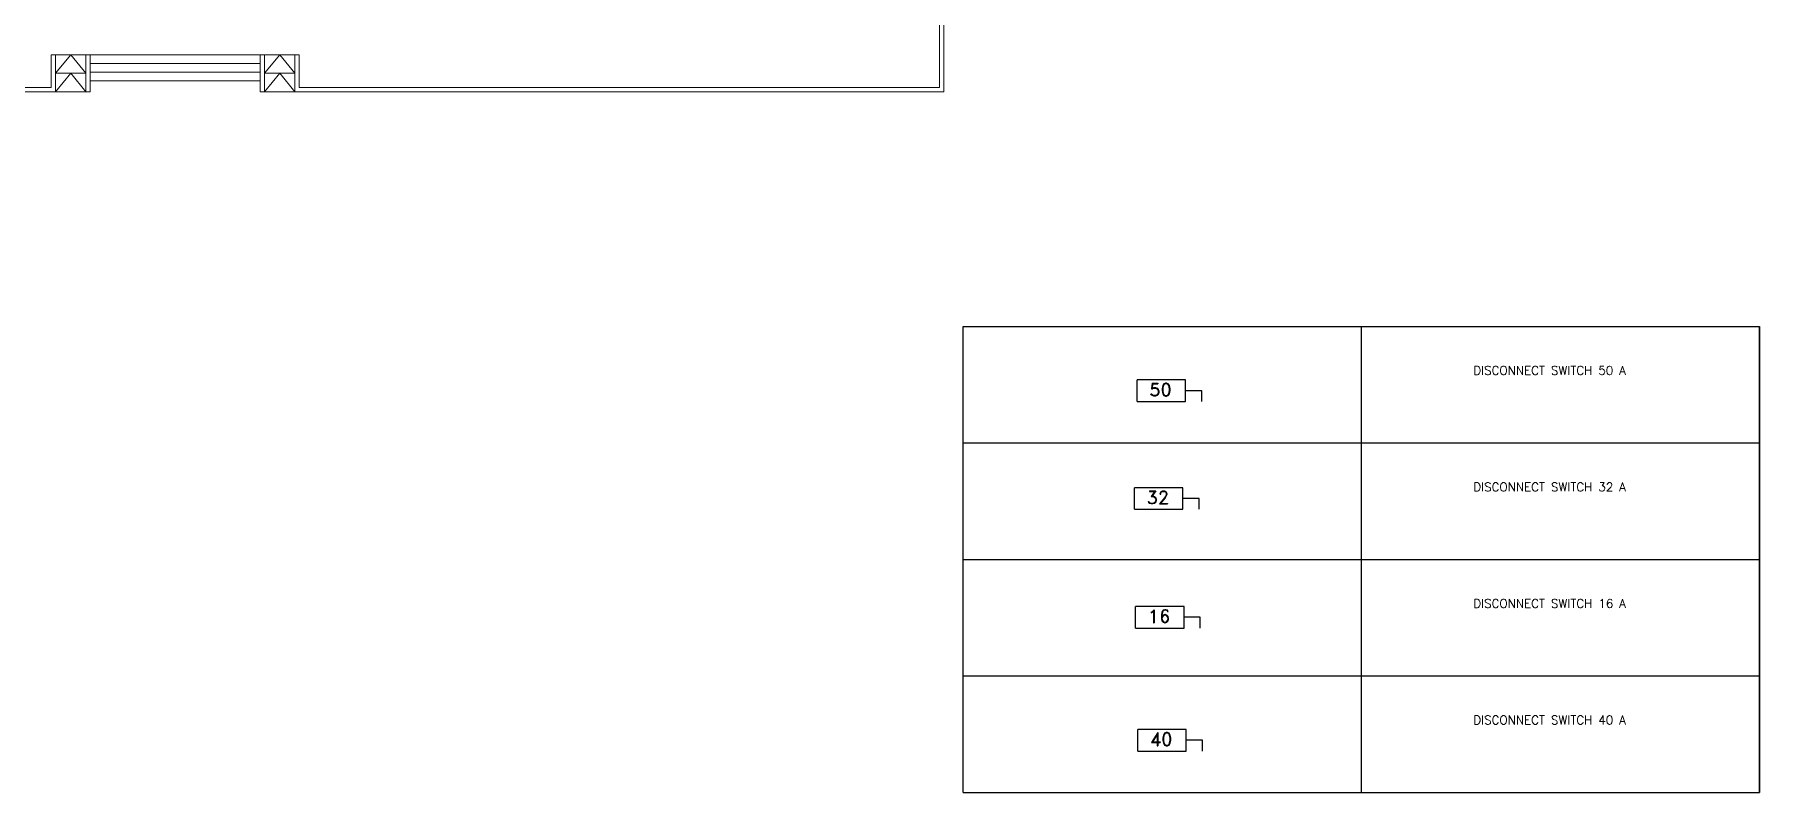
# Model space of a CAD drawing. Extents: x -15 to 163, y 313 to 399.
# Drawn here: x 103.8 to 163.2, y 322 to 348.1 of the extents above; entities that cross this region are included whole.
import ezdxf

# ---------------------------------------------------------------- set-up
doc = ezdxf.new("R2010")
doc.units = 0
doc.header["$LTSCALE"] = 0.15
for name, color, linetype in [('0 DISCON', 252, 'Continuous'), ('0 DISCONNECT', 252, 'Continuous'), ('0 sockets', 252, 'Continuous'), ('E-SWIT-AIR', 6, 'Continuous')]:
    doc.layers.add(name, color=color, linetype=linetype)
doc.layers.add('anal', color=252, linetype='Continuous', lineweight=20)
doc.styles.add('ROMAND', font='ROMAND.SHX')

# ---------------------------------------------------------------- blocks, each defined once
blk = doc.blocks.new('ARCH')
at = {"layer": 'anal'}
for p, q in [((135.075, 390.6), (135.075, 346.125)), ((134.925, 387.525), (134.925, 346.275)), ((104.325, 346.275), (104.325, 347.4)), ((112.875, 347.4), (104.325, 347.4)), ((104.475, 346.125), (104.475, 347.4)), ((104.475, 346.762), (105, 347.4)), ((105, 347.4), (105.525, 346.762)), ((105.525, 347.4), (105.525, 346.125)), ((105.675, 347.4), (105.675, 346.125)), ((111.525, 347.1), (105.675, 347.1)), ((111.525, 347.4), (111.525, 346.125)), ((111.675, 347.4), (111.675, 346.125)), ((111.675, 346.762), (112.2, 347.4)), ((112.2, 347.4), (112.725, 346.762)), ((112.725, 346.125), (112.725, 347.4)), ((112.875, 346.275), (112.875, 347.4)), ((104.475, 346.125), (105, 346.762)), ((104.475, 346.762), (105.525, 346.762)), ((105, 346.762), (105.525, 346.125)), ((111.525, 346.8), (105.675, 346.8)), ((111.525, 346.5), (105.675, 346.5)), ((111.675, 346.762), (112.725, 346.762)), ((111.675, 346.125), (112.2, 346.762)), ((112.2, 346.762), (112.725, 346.125)), ((104.325, 346.275), (96.525, 346.275)), ((104.475, 346.125), (96.675, 346.125)), ((105.525, 346.125), (104.475, 346.125)), ((105.675, 346.125), (105.525, 346.125)), ((111.675, 346.125), (111.525, 346.125)), ((112.725, 346.125), (111.675, 346.125)), ((135.075, 346.125), (112.725, 346.125)), ((134.925, 346.275), (112.875, 346.275))]:
    blk.add_line(p, q, dxfattribs=at)
blk = doc.blocks.new('DISCON 40A')
at = {"layer": 'E-SWIT-AIR'}
for p, q in [((0.557, 0.124), (0, 0.124)), ((0, -0.124), (0, 0.124)), ((0.557, -0.124), (0.557, 0.124)), ((0.743, 0), (0.557, 0)), ((0.743, -0.124), (0.743, 0)), ((0, -0.124), (0.557, -0.124))]:
    blk.add_line(p, q, dxfattribs=at)
at = {"layer": '0 DISCON', "color": 6, "linetype": 'ByBlock', "insert": (0.141, 0.087), "char_height": 0.15, "width": 0.24286, "attachment_point": 1, "style": 'ROMAND'}
blk.add_mtext('40', dxfattribs=at)
blk = doc.blocks.new('DISCON 16 A')
at = {"layer": 'E-SWIT-AIR'}
for p, q in [((0.2785, 0.0619), (0, 0.0619)), ((0, -0.0619), (0, 0.0619)), ((0.2785, -0.0619), (0.2785, 0.0619)), ((0.3713, 0), (0.2785, 0)), ((0.3713, -0.0619), (0.3713, 0)), ((0, -0.0619), (0.2785, -0.0619))]:
    blk.add_line(p, q, dxfattribs=at)
at = {"layer": '0 DISCON', "color": 6, "linetype": 'ByBlock', "insert": (0.0707, 0.0433), "char_height": 0.075, "width": 0.110714, "attachment_point": 1, "style": 'ROMAND'}
blk.add_mtext('16', dxfattribs=at)
blk = doc.blocks.new('DISCON 32 A')
at = {"layer": 'E-SWIT-AIR'}
for p, q in [((0.2785, 0.0619), (0, 0.0619)), ((0, -0.0619), (0, 0.0619)), ((0.2785, -0.0619), (0.2785, 0.0619)), ((0.3713, 0), (0.2785, 0)), ((0.3713, -0.0619), (0.3713, 0)), ((0, -0.0619), (0.2785, -0.0619))]:
    blk.add_line(p, q, dxfattribs=at)
at = {"layer": '0 DISCON', "color": 6, "linetype": 'ByBlock', "insert": (0.0707, 0.0433), "char_height": 0.075, "width": 0.121429, "attachment_point": 1, "style": 'ROMAND'}
blk.add_mtext('32', dxfattribs=at)
blk = doc.blocks.new('DISCON 50A')
at = {"layer": 'E-SWIT-AIR'}
for p, q in [((0.557, 0.124), (0, 0.124)), ((0, -0.124), (0, 0.124)), ((0.557, -0.124), (0.557, 0.124)), ((0.743, 0), (0.557, 0)), ((0.743, -0.124), (0.743, 0)), ((0, -0.124), (0.557, -0.124))]:
    blk.add_line(p, q, dxfattribs=at)
at = {"layer": '0 DISCON', "color": 6, "linetype": 'ByBlock', "insert": (0.141, 0.087), "char_height": 0.15, "width": 0.24286, "attachment_point": 1, "style": 'ROMAND'}
blk.add_mtext('50', dxfattribs=at)

msp = doc.modelspace()

# ---------------------------------------------------------------- linework, layer by layer
at = {"layer": '0 DISCONNECT', "color": 6, "linetype": 'ByBlock'}
for p, q in [((135.742, 322.004), (135.742, 338.05)), ((135.742, 338.05), (163.172, 338.05)), ((149.457, 322.004), (149.457, 338.05)), ((163.172, 322.004), (163.172, 338.05)), ((135.742, 334.039), (163.172, 334.039)), ((135.742, 330.027), (163.172, 330.027)), ((135.742, 326.016), (163.172, 326.016)), ((135.742, 322.004), (163.172, 322.004))]:
    msp.add_line(p, q, dxfattribs=at)
msp.add_lwpolyline([(135.742, 322.004), (135.742, 338.05), (163.172, 338.05), (163.172, 322.004)], dxfattribs=at)

# ---------------------------------------------------------------- block references
at = {"layer": '0 DISCON', "color": 6, "linetype": 'ByBlock'}
for name, p, xscale, yscale, zscale in [('DISCON 50A', (141.73, 335.835), 3, 3, 3), ('DISCON 32 A', (141.64, 332.126), 6, 6, 6), ('DISCON 16 A', (141.681, 328.038), 6, 6, 6), ('DISCON 40A', (141.754, 323.803), 3, 3, 3)]:
    msp.add_blockref(name, p, dxfattribs=dict(at, xscale=xscale, yscale=yscale, zscale=zscale))
at = {"layer": '0 sockets', "color": 3}
msp.add_blockref('ARCH', (0, 0), dxfattribs=at)

# ---------------------------------------------------------------- texts
at = {"layer": '0 DISCONNECT', "color": 6, "linetype": 'ByBlock', "char_height": 0.3, "attachment_point": 1, "style": 'ROMAND'}
for s, insert in [('DISCONNECT SWITCH 50 A', (153.314, 336.684)), ('DISCONNECT SWITCH 32 A', (153.314, 332.672)), ('DISCONNECT SWITCH 16 A', (153.314, 328.661)), ('DISCONNECT SWITCH 40 A', (153.314, 324.649))]:
    msp.add_mtext_dynamic_manual_height_columns(s, width=6.28362, gutter_width=0.75, heights=[0], dxfattribs=dict(at, insert=insert))

doc.saveas('drawing.dxf')
